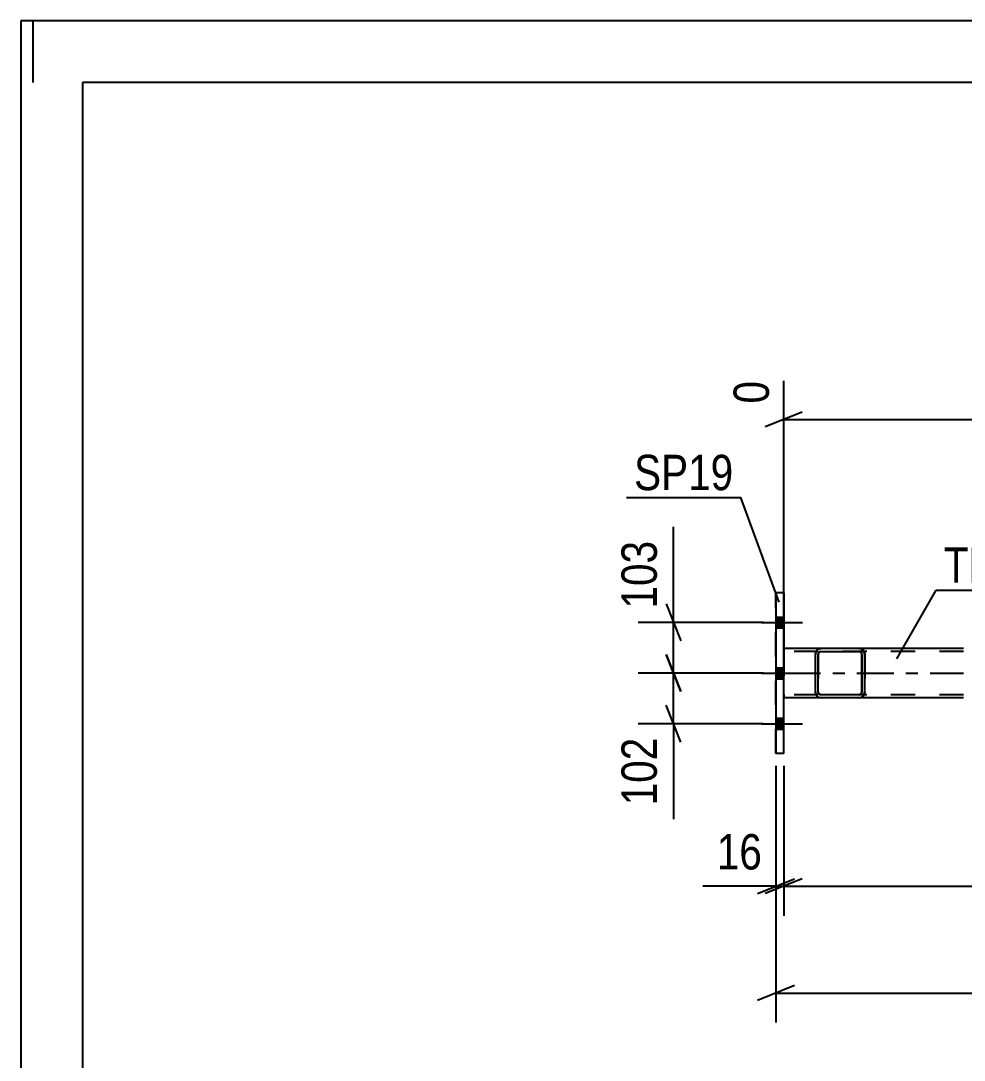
# Model space of a CAD drawing. Header units: millimetres. Extents: x 0 to 841, y 0 to 594.
# Drawn here: x 0 to 76.4, y 509.8 to 594 of the extents above; entities that cross this region are included whole.
import ezdxf

# ---------------------------------------------------------------- set-up
doc = ezdxf.new("R2010")
doc.units = ezdxf.units.MM
doc.linetypes.add('DXK_LINE_DOT2', pattern=[3.9198, 1.9599, -1.9599])
doc.linetypes.add('DXK_LINE_DOT3', pattern=[5.9187, 2.979, -0.9799, 0.9799, -0.9799])
doc.styles.add('Arial Narrow', font='ARIALN.TTF', dxfattribs={"height": 0.2})

# ---------------------------------------------------------------- blocks, each defined once
blk = doc.blocks.new('Unknown-570349097-1114 - 28277')
at = {"color": 5, "linetype": 'Continuous'}
for p, q in [((841, 594), (0, 594)), ((0, 594), (0, 0)), ((1, 589), (1, 594)), ((836, 589), (5, 589)), ((5, 589), (5, 5))]:
    blk.add_line(p, q, dxfattribs=at)
blk = doc.blocks.new('Bolt-570349097-2333 - 2282')
at = {"linetype": 'Continuous'}
for points in [[(61.76, 544.846), (61.76, 545.726), (61.12, 545.726), (61.12, 544.846)], [(61.76, 544.846), (61.76, 545.726), (61.12, 545.726), (61.12, 544.846)], [(61.76, 544.846), (61.76, 545.726), (61.12, 545.726), (61.12, 544.846)], [(61.76, 540.726), (61.76, 541.606), (61.12, 541.606), (61.12, 540.726)], [(61.76, 540.726), (61.76, 541.606), (61.12, 541.606), (61.12, 540.726)], [(61.76, 536.646), (61.76, 537.526), (61.12, 537.526), (61.12, 536.646)], [(61.76, 536.646), (61.76, 537.526), (61.12, 537.526), (61.12, 536.646)], [(61.76, 536.646), (61.76, 537.526), (61.12, 537.526), (61.12, 536.646)]]:
    blk.add_hatch(color=1, dxfattribs=at).paths.add_polyline_path(points)
at = {"color": 1, "linetype": 'Continuous'}
for p, q in [((61.12, 545.726), (61.76, 545.726)), ((61.12, 545.726), (61.76, 545.726)), ((61.12, 545.726), (61.76, 545.726)), ((59.96, 545.286), (63.28, 545.286)), ((59.96, 545.286), (63.28, 545.286)), ((59.96, 545.286), (63.28, 545.286)), ((61.12, 544.846), (61.76, 544.846)), ((61.12, 544.846), (61.76, 544.846)), ((61.12, 544.846), (61.76, 544.846)), ((59.96, 541.166), (63.28, 541.166)), ((59.96, 541.166), (63.28, 541.166)), ((61.12, 541.606), (61.76, 541.606)), ((61.12, 541.606), (61.76, 541.606)), ((61.12, 540.726), (61.76, 540.726)), ((61.12, 540.726), (61.76, 540.726)), ((59.96, 537.086), (63.28, 537.086)), ((59.96, 537.086), (63.28, 537.086)), ((59.96, 537.086), (63.28, 537.086)), ((61.12, 537.526), (61.76, 537.526)), ((61.12, 537.526), (61.76, 537.526)), ((61.12, 537.526), (61.76, 537.526)), ((61.12, 536.646), (61.76, 536.646)), ((61.12, 536.646), (61.76, 536.646)), ((61.12, 536.646), (61.76, 536.646))]:
    blk.add_line(p, q, dxfattribs=at)
blk = doc.blocks.new('Part-570349097-2489 - 2282')
at = {"color": 2, "linetype": 'Continuous'}
for p, q in [((64.315, 542.704), (64.351, 542.888)), ((64.353, 542.888), (64.316, 542.704)), ((64.575, 542.796), (64.627, 542.874)), ((64.796, 543.184), (64.613, 543.148)), ((64.627, 542.874), (64.704, 542.926)), ((64.703, 542.926), (64.705, 542.927)), ((64.704, 542.926), (64.796, 542.944)), ((67.836, 543.184), (64.796, 543.184)), ((64.796, 542.944), (67.836, 542.944)), ((68.02, 543.148), (67.836, 543.184)), ((67.836, 542.944), (67.928, 542.926)), ((68.004, 542.874), (67.927, 542.926)), ((67.928, 542.926), (68.006, 542.874)), ((68.056, 542.796), (68.004, 542.874)), ((68.006, 542.874), (68.058, 542.796)), ((68.316, 542.704), (68.28, 542.888)), ((64.315, 542.704), (64.316, 542.704)), ((64.315, 539.664), (64.315, 542.704)), ((64.316, 539.664), (64.316, 542.704)), ((64.556, 542.704), (64.575, 542.796)), ((64.556, 539.664), (64.556, 542.704)), ((68.075, 542.704), (68.056, 542.796)), ((68.058, 542.796), (68.076, 542.704)), ((68.076, 542.704), (68.075, 542.704)), ((68.075, 542.704), (68.075, 539.664)), ((68.076, 539.664), (68.076, 542.704)), ((68.316, 539.664), (68.316, 542.704)), ((64.316, 539.664), (64.315, 539.664)), ((64.351, 539.481), (64.315, 539.664)), ((64.316, 539.664), (64.353, 539.481)), ((64.575, 539.573), (64.556, 539.664)), ((64.627, 539.495), (64.575, 539.573)), ((64.704, 539.443), (64.627, 539.495)), ((67.927, 539.443), (68.004, 539.495)), ((68.006, 539.495), (67.928, 539.443)), ((68.004, 539.495), (68.056, 539.573)), ((68.058, 539.573), (68.006, 539.495)), ((68.056, 539.573), (68.075, 539.664)), ((68.076, 539.664), (68.058, 539.573)), ((68.075, 539.664), (68.076, 539.664)), ((68.28, 539.481), (68.316, 539.664)), ((64.613, 539.221), (64.796, 539.184)), ((64.703, 539.443), (64.705, 539.442)), ((64.796, 539.424), (64.704, 539.443)), ((67.836, 539.424), (64.796, 539.424)), ((67.836, 539.184), (64.796, 539.184)), ((67.928, 539.443), (67.836, 539.424)), ((67.836, 539.184), (68.02, 539.221))]:
    blk.add_line(p, q, dxfattribs=at)
at = {"color": 7, "linetype": 'DXK_LINE_DOT2'}
for p, q in [((64.625, 542.874), (64.573, 542.796)), ((64.611, 543.148), (64.795, 543.184)), ((64.703, 542.926), (64.625, 542.874)), ((64.705, 542.927), (64.795, 542.944)), ((64.795, 543.184), (64.796, 543.184)), ((64.796, 543.184), (64.795, 543.184)), ((64.795, 542.944), (64.796, 542.944)), ((64.796, 542.944), (64.795, 542.944)), ((67.835, 543.184), (68.018, 543.148)), ((67.927, 542.926), (67.835, 542.944)), ((68.278, 542.888), (68.315, 542.704)), ((64.573, 542.796), (64.555, 542.704)), ((64.556, 542.704), (64.555, 542.704)), ((64.555, 542.704), (64.555, 539.664)), ((68.316, 542.704), (68.315, 542.704)), ((68.315, 542.704), (68.315, 539.664)), ((64.555, 539.664), (64.556, 539.664)), ((64.555, 539.664), (64.573, 539.573)), ((64.573, 539.573), (64.625, 539.495)), ((64.625, 539.495), (64.703, 539.443)), ((68.315, 539.664), (68.278, 539.481)), ((68.315, 539.664), (68.316, 539.664)), ((64.795, 539.184), (64.611, 539.221)), ((64.705, 539.442), (64.795, 539.424)), ((64.795, 539.424), (64.796, 539.424)), ((64.796, 539.424), (64.795, 539.424)), ((64.795, 539.184), (64.796, 539.184)), ((64.796, 539.184), (64.795, 539.184)), ((67.835, 539.424), (67.927, 539.443)), ((68.018, 539.221), (67.835, 539.184))]:
    blk.add_line(p, q, dxfattribs=at)
at = {"color": 2, "linetype": 'Continuous'}
for centre, start, end in [((64.795, 542.704), 112.5, 157.5), ((64.796, 542.704), 112.5, 157.5), ((67.836, 542.704), 22.5, 67.5), ((64.795, 539.664), 202.5, 247.5), ((64.796, 539.664), 202.5, 247.5), ((67.836, 539.664), 292.5, 337.5)]:
    blk.add_arc(centre, 0.48, start, end, dxfattribs=at)
at = {"color": 7, "linetype": 'DXK_LINE_DOT2'}
for centre, start, end in [((67.835, 542.704), 22.5, 67.5), ((67.835, 539.664), 292.5, 337.5)]:
    blk.add_arc(centre, 0.48, start, end, dxfattribs=at)
blk = doc.blocks.new('Part-570349097-2578 - 2282')
at = {"color": 2, "linetype": 'Continuous'}
for p, q in [((61.76, 547.686), (61.12, 547.686)), ((61.12, 547.686), (61.12, 534.686)), ((61.76, 534.686), (61.76, 547.686)), ((61.76, 547.686), (61.76, 543.186)), ((61.76, 534.686), (61.76, 539.186)), ((61.76, 534.686), (61.12, 534.686))]:
    blk.add_line(p, q, dxfattribs=at)
at = {"color": 7, "linetype": 'DXK_LINE_DOT2'}
for p, q in [((61.12, 534.686), (61.12, 547.686)), ((61.76, 547.686), (61.76, 547.686)), ((61.76, 547.686), (61.76, 547.686)), ((61.76, 543.186), (61.76, 539.327)), ((61.76, 539.186), (61.76, 539.327)), ((61.76, 534.686), (61.76, 534.686)), ((61.76, 534.686), (61.76, 534.686))]:
    blk.add_line(p, q, dxfattribs=at)
blk = doc.blocks.new('Part-570349097-2594 - 2282')
at = {"color": 2, "linetype": 'Continuous'}
for p, q in [((76.315, 543.186), (61.76, 543.186)), ((64.789, 539.186), (61.76, 539.186)), ((76.315, 539.186), (67.844, 539.186))]:
    blk.add_line(p, q, dxfattribs=at)
at = {"color": 7, "linetype": 'DXK_LINE_DOT2'}
for p, q in [((61.76, 543.186), (61.76, 543.186)), ((61.76, 543.149), (61.76, 543.186)), ((61.76, 543.186), (61.76, 543.149)), ((61.76, 542.89), (61.76, 543.149)), ((61.76, 543.149), (61.76, 543.045)), ((61.76, 543.045), (61.76, 542.89)), ((76.315, 542.946), (61.76, 542.946)), ((61.76, 542.946), (61.76, 539.496)), ((61.76, 542.946), (61.76, 542.928)), ((61.76, 542.928), (61.76, 542.876)), ((61.76, 542.89), (61.76, 539.482)), ((61.76, 542.89), (61.76, 539.482)), ((61.76, 539.426), (61.76, 542.876)), ((61.76, 539.444), (61.76, 539.496)), ((61.76, 539.482), (61.76, 539.222)), ((61.76, 539.327), (61.76, 539.482)), ((61.76, 539.426), (61.76, 539.444)), ((76.315, 539.426), (61.76, 539.426)), ((61.76, 539.222), (61.76, 539.327)), ((61.76, 539.222), (61.76, 539.186)), ((61.76, 539.186), (61.76, 539.222)), ((61.76, 539.186), (61.76, 539.186)), ((67.844, 539.186), (64.789, 539.186))]:
    blk.add_line(p, q, dxfattribs=at)
at = {"color": 7, "linetype": 'DXK_LINE_DOT3'}
blk.add_line((61.76, 541.186), (76.315, 541.186), dxfattribs=at)
blk = doc.blocks.new('StraightDimension-570349097-3339 - 2282')
at = {"color": 7, "linetype": 'Continuous'}
for p, q in [((61.12, 533.686), (61.12, 512.882)), ((62.62, 515.882), (59.62, 514.682)), ((61.12, 515.282), (783.08, 515.282))]:
    blk.add_line(p, q, dxfattribs=at)
blk = doc.blocks.new('StraightDimension-570349097-19660 - 2282')
at = {"color": 7, "linetype": 'Continuous'}
for p, q in [((126.7, 547.948), (126.7, 570.325)), ((61.76, 544.186), (61.76, 564.84)), ((63.26, 562.312), (60.26, 561.112)), ((125.2, 561.112), (128.2, 562.312)), ((61.76, 561.712), (126.7, 561.712))]:
    blk.add_line(p, q, dxfattribs=at)
at = {"color": 0}
blk.add_wipeout([(98.486, 562.462), (98.486, 566.662), (89.974, 566.662), (89.974, 562.462)], dxfattribs=at)
at = {"color": 3, "style": 'Arial Narrow'}
blk.add_text('1686', height=2.8633, dxfattribs=at).set_placement((90.574, 563.062))
at = {"color": 0, "linetype": 'Continuous'}
for points in [[(126.1, 570.925), (121.9, 570.925), (121.9, 562.412), (126.1, 562.412)], [(61.16, 565.44), (56.96, 565.44), (56.96, 562.412), (61.16, 562.412)]]:
    blk.add_wipeout(points, dxfattribs=at)
at = {"color": 3, "linetype": 'Continuous', "style": 'Arial Narrow'}
for s, height, p in [('1686', 2.8633, (125.5, 563.012)), ('0', 2.863, (60.56, 563.012))]:
    blk.add_text(s, height=height, rotation=90.00021, dxfattribs=at).set_placement(p)
blk = doc.blocks.new('StraightDimension-570349097-20385 - 2282')
at = {"color": 7, "linetype": 'Continuous'}
for p, q in [((52.836, 545.286), (52.836, 553.02)), ((52.836, 545.286), (52.836, 553.02)), ((52.236, 546.786), (53.436, 543.786)), ((60.12, 545.286), (49.986, 545.286)), ((52.836, 541.186), (52.836, 545.286)), ((53.436, 539.686), (52.236, 542.686)), ((60.12, 541.186), (49.986, 541.186))]:
    blk.add_line(p, q, dxfattribs=at)
at = {"color": 0}
blk.add_wipeout([(52.086, 552.495), (47.886, 552.495), (47.886, 545.811), (52.086, 545.811)], dxfattribs=at)
at = {"color": 3, "style": 'Arial Narrow'}
blk.add_text('103', height=2.8633, rotation=90.00021, dxfattribs=at).set_placement((51.486, 546.411))
blk = doc.blocks.new('StraightDimension-570349097-20386 - 2282')
at = {"color": 7, "linetype": 'Continuous'}
for p, q in [((52.236, 542.686), (53.436, 539.686)), ((60.12, 541.186), (49.986, 541.186)), ((52.836, 537.086), (52.836, 541.186)), ((53.436, 535.586), (52.236, 538.586)), ((60.12, 537.086), (49.986, 537.086)), ((52.836, 537.086), (52.836, 529.352)), ((52.836, 537.086), (52.836, 529.352))]:
    blk.add_line(p, q, dxfattribs=at)
at = {"color": 0}
blk.add_wipeout([(52.086, 536.561), (47.886, 536.561), (47.886, 529.877), (52.086, 529.877)], dxfattribs=at)
at = {"color": 3, "style": 'Arial Narrow'}
blk.add_text('102', height=2.8633, rotation=90.00021, dxfattribs=at).set_placement((51.486, 530.477))
blk = doc.blocks.new('StraightDimension-570349097-10145 - 2282')
at = {"color": 7, "linetype": 'Continuous'}
for p, q in [((61.76, 533.686), (61.76, 521.537)), ((63.26, 524.537), (60.26, 523.337)), ((61.76, 523.937), (782.44, 523.937))]:
    blk.add_line(p, q, dxfattribs=at)
blk = doc.blocks.new('StraightDimension-570349097-10146 - 2282')
at = {"color": 7, "linetype": 'Continuous'}
for p, q in [((61.12, 533.686), (61.12, 521.537)), ((61.76, 533.686), (61.76, 521.537)), ((59.62, 523.337), (62.62, 524.537)), ((63.26, 524.537), (60.26, 523.337)), ((61.12, 523.937), (55.213, 523.937)), ((61.12, 523.937), (55.213, 523.937)), ((61.12, 523.937), (61.76, 523.937))]:
    blk.add_line(p, q, dxfattribs=at)
at = {"color": 0}
blk.add_wipeout([(60.595, 524.687), (60.595, 528.887), (55.738, 528.887), (55.738, 524.687)], dxfattribs=at)
at = {"color": 3, "style": 'Arial Narrow'}
blk.add_text('16', height=2.8633, dxfattribs=at).set_placement((56.338, 525.287))
blk = doc.blocks.new('Mark-570349097-2590 - 2282')
at = {"color": 30, "linetype": 'Continuous'}
for p, q in [((70.899, 542.335), (74.105, 547.894)), ((74.105, 547.894), (85.169, 547.894))]:
    blk.add_line(p, q, dxfattribs=at)
at = {"color": 0}
blk.add_wipeout([(84.569, 548.494), (84.569, 551.494), (74.705, 551.494), (74.705, 548.494)], dxfattribs=at)
blk.add_wipeout([(84.569, 548.494), (84.569, 551.494), (74.705, 551.494), (74.705, 548.494)], dxfattribs=at)
at = {"color": 3, "style": 'Arial Narrow'}
blk.add_text('TR844', height=2.8633, dxfattribs=at).set_placement((74.705, 548.494))
blk = doc.blocks.new('Mark-570349097-20350 - 2282')
at = {"color": 30, "linetype": 'Continuous'}
for p in [(49.041, 555.397), (61.395, 546.92)]:
    blk.add_line(p, (58.28, 555.397), dxfattribs=at)
at = {"color": 0}
blk.add_wipeout([(57.68, 555.997), (57.68, 558.997), (49.641, 558.997), (49.641, 555.997)], dxfattribs=at)
blk.add_wipeout([(57.68, 555.997), (57.68, 558.997), (49.641, 558.997), (49.641, 555.997)], dxfattribs=at)
at = {"color": 3, "style": 'Arial Narrow'}
blk.add_text('SP19', height=2.8633, dxfattribs=at).set_placement((49.641, 555.997))

msp = doc.modelspace()

# ---------------------------------------------------------------- block references
for name in ['Unknown-570349097-1114 - 28277', 'Part-570349097-2578 - 2282', 'Bolt-570349097-2333 - 2282', 'Part-570349097-2594 - 2282', 'Part-570349097-2489 - 2282']:
    msp.add_blockref(name, (0, 0))

# ---------------------------------------------------------------- next in the draw order: block references
for name in ['StraightDimension-570349097-19660 - 2282', 'StraightDimension-570349097-3339 - 2282']:
    msp.add_blockref(name, (0, 0))

# ---------------------------------------------------------------- next in the draw order: block references
for name in ['StraightDimension-570349097-20385 - 2282', 'Mark-570349097-2590 - 2282']:
    msp.add_blockref(name, (0, 0))

# ---------------------------------------------------------------- next in the draw order: block references
for name in ['Mark-570349097-20350 - 2282', 'StraightDimension-570349097-20386 - 2282']:
    msp.add_blockref(name, (0, 0))

# ---------------------------------------------------------------- next in the draw order: block references
msp.add_blockref('StraightDimension-570349097-10145 - 2282', (0, 0))

# ---------------------------------------------------------------- next in the draw order: block references
msp.add_blockref('StraightDimension-570349097-10146 - 2282', (0, 0))

doc.saveas('drawing.dxf')
